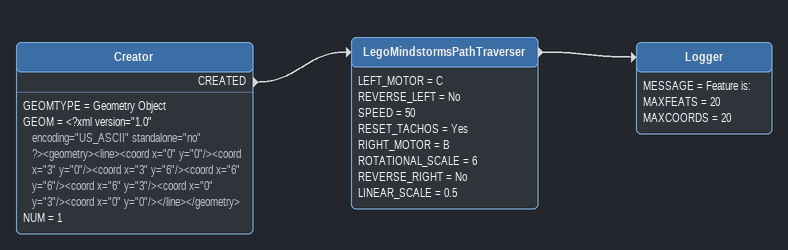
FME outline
Creator
    GEOMTYPE = Geometry Object
    GEOM = <?xml version="1.0" encoding="US_ASCII" standalone="no" ?><geometry><line><coord x="0" y="0"/><coord x="3" y="0"/><coord x="3" y="6"/><coord x="6" y="6"/><coord x="6" y="3"/><coord x="0" y="3"/><coord x="0" y="0"/></line></geometry>
    NUM = 1
    CREATED -> LegoMindstormsPathTraverser
LegoMindstormsPathTraverser
    LEFT_MOTOR = C
    REVERSE_LEFT = No
    SPEED = 50
    RESET_TACHOS = Yes
    RIGHT_MOTOR = B
    ROTATIONAL_SCALE = 6
    REVERSE_RIGHT = No
    LINEAR_SCALE = 0.5
    -> Logger
Logger
    MESSAGE = Feature is:
    MAXFEATS = 20
    MAXCOORDS = 20
